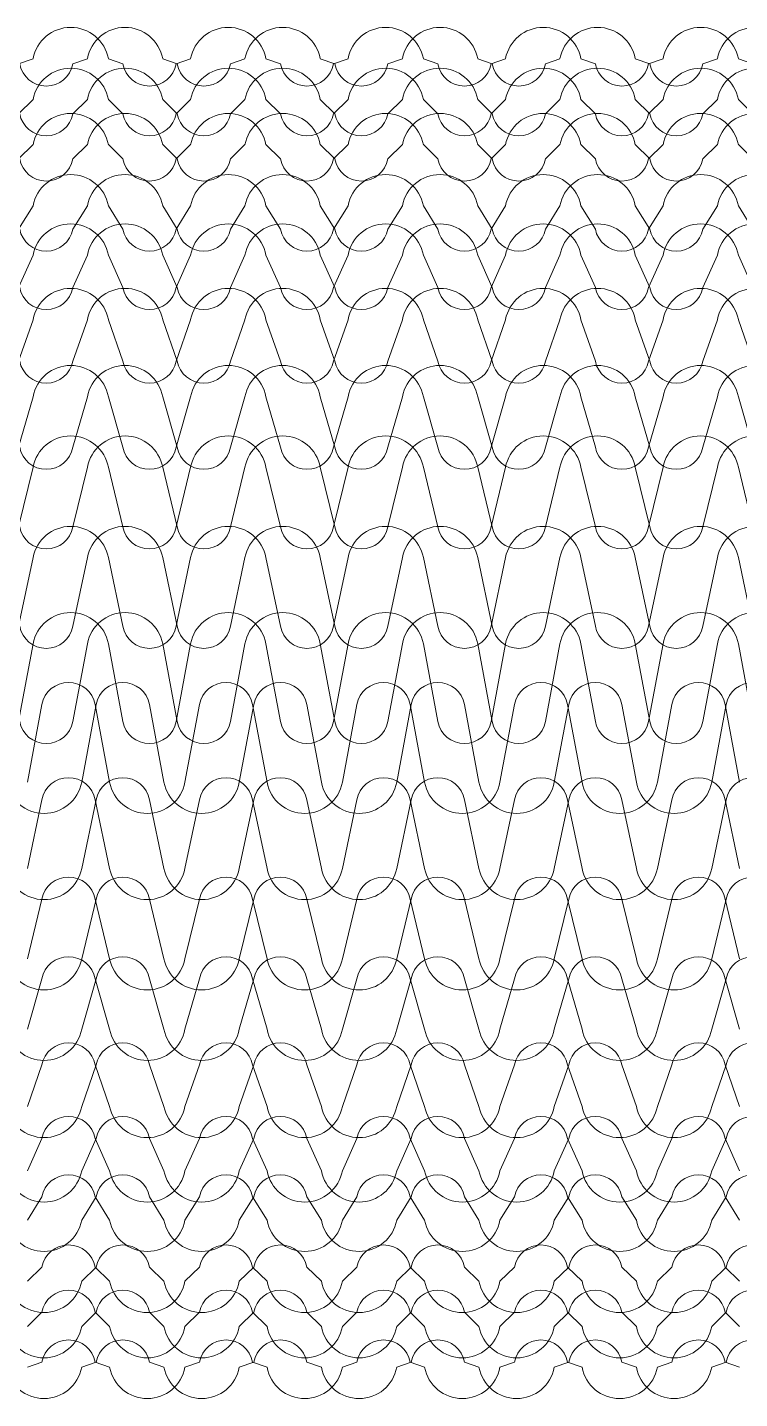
# Model space of a CAD drawing. Header units: millimetres. Extents: x 4267 to 8467, y 166 to 3136.
# Drawn here: x 7825.5 to 7905.8, y 990.8 to 1145.4 of the extents above; entities that cross this region are included whole.
import ezdxf

# ---------------------------------------------------------------- set-up
doc = ezdxf.new("R2010")
doc.units = ezdxf.units.MM

msp = doc.modelspace()

# ---------------------------------------------------------------- linework, layer by layer
at = {"lineweight": 5}
for p, q in [((7826.09, 1141.83), (7824.45, 1141.24)), ((7832.22, 1141.83), (7830.58, 1141.24)), ((7834.58, 1141.83), (7836.22, 1141.24)), ((7840.71, 1141.83), (7842.35, 1141.24)), ((7843.85, 1141.83), (7842.22, 1141.24)), ((7849.98, 1141.83), (7848.34, 1141.24)), ((7852.34, 1141.83), (7853.98, 1141.24)), ((7858.47, 1141.83), (7860.11, 1141.24)), ((7861.61, 1141.83), (7859.98, 1141.24)), ((7867.74, 1141.83), (7866.1, 1141.24)), ((7870.11, 1141.83), (7871.74, 1141.24)), ((7876.23, 1141.83), (7877.87, 1141.24)), ((7879.37, 1141.83), (7877.74, 1141.24)), ((7885.5, 1141.83), (7883.87, 1141.24)), ((7887.87, 1141.83), (7889.5, 1141.24)), ((7893.99, 1141.83), (7895.63, 1141.24)), ((7897.14, 1141.83), (7895.5, 1141.24)), ((7903.26, 1141.83), (7901.63, 1141.24)), ((7905.63, 1141.83), (7907.26, 1141.24)), ((7826.09, 1137.23), (7824.45, 1135.62)), ((7832.22, 1137.23), (7830.58, 1135.62)), ((7834.58, 1137.23), (7836.22, 1135.62)), ((7840.71, 1137.23), (7842.35, 1135.62)), ((7843.85, 1137.23), (7842.22, 1135.62)), ((7849.98, 1137.23), (7848.34, 1135.62)), ((7852.34, 1137.23), (7853.98, 1135.62)), ((7858.47, 1137.23), (7860.11, 1135.62)), ((7861.61, 1137.23), (7859.98, 1135.62)), ((7867.74, 1137.23), (7866.1, 1135.62)), ((7870.11, 1137.23), (7871.74, 1135.62)), ((7876.23, 1137.23), (7877.87, 1135.62)), ((7879.37, 1137.23), (7877.74, 1135.62)), ((7885.5, 1137.23), (7883.87, 1135.62)), ((7887.87, 1137.23), (7889.5, 1135.62)), ((7893.99, 1137.23), (7895.63, 1135.62)), ((7897.14, 1137.23), (7895.5, 1135.62)), ((7903.26, 1137.23), (7901.63, 1135.62)), ((7905.63, 1137.23), (7907.26, 1135.62)), ((7826.09, 1132.14), (7824.45, 1130.53)), ((7832.22, 1132.14), (7830.58, 1130.53)), ((7834.58, 1132.14), (7836.22, 1130.53)), ((7840.71, 1132.14), (7842.35, 1130.53)), ((7843.85, 1132.14), (7842.22, 1130.53)), ((7849.98, 1132.14), (7848.34, 1130.53)), ((7852.34, 1132.14), (7853.98, 1130.53)), ((7858.47, 1132.14), (7860.11, 1130.53)), ((7861.61, 1132.14), (7859.98, 1130.53)), ((7867.74, 1132.14), (7866.1, 1130.53)), ((7870.11, 1132.14), (7871.74, 1130.53)), ((7876.23, 1132.14), (7877.87, 1130.53)), ((7879.37, 1132.14), (7877.74, 1130.53)), ((7885.5, 1132.14), (7883.87, 1130.53)), ((7887.87, 1132.14), (7889.5, 1130.53)), ((7893.99, 1132.14), (7895.63, 1130.53)), ((7897.14, 1132.14), (7895.5, 1130.53)), ((7903.26, 1132.14), (7901.63, 1130.53)), ((7905.63, 1132.14), (7907.26, 1130.53)), ((7826.09, 1125.25), (7824.45, 1122.62)), ((7832.22, 1125.25), (7830.58, 1122.62)), ((7834.58, 1125.25), (7836.22, 1122.62)), ((7840.71, 1125.25), (7842.35, 1122.62)), ((7843.85, 1125.25), (7842.22, 1122.62)), ((7849.98, 1125.25), (7848.34, 1122.62)), ((7852.34, 1125.25), (7853.98, 1122.62)), ((7858.47, 1125.25), (7860.11, 1122.62)), ((7861.61, 1125.25), (7859.98, 1122.62)), ((7867.74, 1125.25), (7866.1, 1122.62)), ((7870.11, 1125.25), (7871.74, 1122.62)), ((7876.23, 1125.25), (7877.87, 1122.62)), ((7879.37, 1125.25), (7877.74, 1122.62)), ((7885.5, 1125.25), (7883.87, 1122.62)), ((7887.87, 1125.25), (7889.5, 1122.62)), ((7893.99, 1125.25), (7895.63, 1122.62)), ((7897.14, 1125.25), (7895.5, 1122.62)), ((7903.26, 1125.25), (7901.63, 1122.62)), ((7905.63, 1125.25), (7907.26, 1122.62)), ((7826.09, 1119.68), (7824.45, 1116.03)), ((7832.22, 1119.68), (7830.58, 1116.03)), ((7834.58, 1119.68), (7836.22, 1116.03)), ((7840.71, 1119.68), (7842.35, 1116.03)), ((7843.85, 1119.68), (7842.22, 1116.03)), ((7849.98, 1119.68), (7848.34, 1116.03)), ((7852.34, 1119.68), (7853.98, 1116.03)), ((7858.47, 1119.68), (7860.11, 1116.03)), ((7861.61, 1119.68), (7859.98, 1116.03)), ((7867.74, 1119.68), (7866.1, 1116.03)), ((7870.11, 1119.68), (7871.74, 1116.03)), ((7876.23, 1119.68), (7877.87, 1116.03)), ((7879.37, 1119.68), (7877.74, 1116.03)), ((7885.5, 1119.68), (7883.87, 1116.03)), ((7887.87, 1119.68), (7889.5, 1116.03)), ((7893.99, 1119.68), (7895.63, 1116.03)), ((7897.14, 1119.68), (7895.5, 1116.03)), ((7903.26, 1119.68), (7901.63, 1116.03)), ((7905.63, 1119.68), (7907.26, 1116.03)), ((7826.09, 1112.41), (7824.45, 1107.74)), ((7832.22, 1112.41), (7830.58, 1107.74)), ((7834.58, 1112.41), (7836.22, 1107.74)), ((7840.71, 1112.41), (7842.35, 1107.74)), ((7843.85, 1112.41), (7842.22, 1107.74)), ((7849.98, 1112.41), (7848.34, 1107.74)), ((7852.34, 1112.41), (7853.98, 1107.74)), ((7858.47, 1112.41), (7860.11, 1107.74)), ((7861.61, 1112.41), (7859.98, 1107.74)), ((7867.74, 1112.41), (7866.1, 1107.74)), ((7870.11, 1112.41), (7871.74, 1107.74)), ((7876.23, 1112.41), (7877.87, 1107.74)), ((7879.37, 1112.41), (7877.74, 1107.74)), ((7885.5, 1112.41), (7883.87, 1107.74)), ((7887.87, 1112.41), (7889.5, 1107.74)), ((7893.99, 1112.41), (7895.63, 1107.74)), ((7897.14, 1112.41), (7895.5, 1107.74)), ((7903.26, 1112.41), (7901.63, 1107.74)), ((7905.63, 1112.41), (7907.26, 1107.74)), ((7826.09, 1103.72), (7824.45, 1098.03)), ((7832.22, 1103.72), (7830.58, 1098.03)), ((7834.58, 1103.72), (7836.22, 1098.03)), ((7840.71, 1103.72), (7842.35, 1098.03)), ((7843.85, 1103.72), (7842.22, 1098.03)), ((7849.98, 1103.72), (7848.34, 1098.03)), ((7852.34, 1103.72), (7853.98, 1098.03)), ((7858.47, 1103.72), (7860.11, 1098.03)), ((7861.61, 1103.72), (7859.98, 1098.03)), ((7867.74, 1103.72), (7866.1, 1098.03)), ((7870.11, 1103.72), (7871.74, 1098.03)), ((7876.23, 1103.72), (7877.87, 1098.03)), ((7879.37, 1103.72), (7877.74, 1098.03)), ((7885.5, 1103.72), (7883.87, 1098.03)), ((7887.87, 1103.72), (7889.5, 1098.03)), ((7893.99, 1103.72), (7895.63, 1098.03)), ((7897.14, 1103.72), (7895.5, 1098.03)), ((7903.26, 1103.72), (7901.63, 1098.03)), ((7905.63, 1103.72), (7907.26, 1098.03)), ((7826.09, 1095.77), (7824.45, 1089.05)), ((7832.22, 1095.77), (7830.58, 1089.05)), ((7834.58, 1095.77), (7836.22, 1089.05)), ((7840.71, 1095.77), (7842.35, 1089.05)), ((7843.85, 1095.77), (7842.22, 1089.05)), ((7849.98, 1095.77), (7848.34, 1089.05)), ((7852.34, 1095.77), (7853.98, 1089.05)), ((7858.47, 1095.77), (7860.11, 1089.05)), ((7861.61, 1095.77), (7859.98, 1089.05)), ((7867.74, 1095.77), (7866.1, 1089.05)), ((7870.11, 1095.77), (7871.74, 1089.05)), ((7876.23, 1095.77), (7877.87, 1089.05)), ((7879.37, 1095.77), (7877.74, 1089.05)), ((7885.5, 1095.77), (7883.87, 1089.05)), ((7887.87, 1095.77), (7889.5, 1089.05)), ((7893.99, 1095.77), (7895.63, 1089.05)), ((7897.14, 1095.77), (7895.5, 1089.05)), ((7903.26, 1095.77), (7901.63, 1089.05)), ((7905.63, 1095.77), (7907.26, 1089.05)), ((7826.09, 1085.59), (7824.45, 1077.85)), ((7832.22, 1085.59), (7830.58, 1077.85)), ((7834.58, 1085.59), (7836.22, 1077.85)), ((7840.71, 1085.59), (7842.35, 1077.85)), ((7843.85, 1085.59), (7842.22, 1077.85)), ((7849.98, 1085.59), (7848.34, 1077.85)), ((7852.34, 1085.59), (7853.98, 1077.85)), ((7858.47, 1085.59), (7860.11, 1077.85)), ((7861.61, 1085.59), (7859.98, 1077.85)), ((7867.74, 1085.59), (7866.1, 1077.85)), ((7870.11, 1085.59), (7871.74, 1077.85)), ((7876.23, 1085.59), (7877.87, 1077.85)), ((7879.37, 1085.59), (7877.74, 1077.85)), ((7885.5, 1085.59), (7883.87, 1077.85)), ((7887.87, 1085.59), (7889.5, 1077.85)), ((7893.99, 1085.59), (7895.63, 1077.85)), ((7897.14, 1085.59), (7895.5, 1077.85)), ((7903.26, 1085.59), (7901.63, 1077.85)), ((7905.63, 1085.59), (7907.26, 1077.85)), ((7826.09, 1075.86), (7824.45, 1067.11)), ((7832.22, 1075.86), (7830.58, 1067.11)), ((7834.58, 1075.86), (7836.22, 1067.11)), ((7840.71, 1075.86), (7842.35, 1067.11)), ((7843.85, 1075.86), (7842.22, 1067.11)), ((7849.98, 1075.86), (7848.34, 1067.11)), ((7852.34, 1075.86), (7853.98, 1067.11)), ((7858.47, 1075.86), (7860.11, 1067.11)), ((7861.61, 1075.86), (7859.98, 1067.11)), ((7867.74, 1075.86), (7866.1, 1067.11)), ((7870.11, 1075.86), (7871.74, 1067.11)), ((7876.23, 1075.86), (7877.87, 1067.11)), ((7879.37, 1075.86), (7877.74, 1067.11)), ((7885.5, 1075.86), (7883.87, 1067.11)), ((7887.87, 1075.86), (7889.5, 1067.11)), ((7893.99, 1075.86), (7895.63, 1067.11)), ((7897.14, 1075.86), (7895.5, 1067.11)), ((7903.26, 1075.86), (7901.63, 1067.11)), ((7905.63, 1075.86), (7907.26, 1067.11)), ((7825.45, 1060.28), (7827.09, 1069.03)), ((7831.58, 1060.28), (7833.22, 1069.03)), ((7834.72, 1060.28), (7833.08, 1069.03)), ((7840.85, 1060.28), (7839.21, 1069.03)), ((7843.21, 1060.28), (7844.85, 1069.03)), ((7849.34, 1060.28), (7850.98, 1069.03)), ((7852.48, 1060.28), (7850.85, 1069.03)), ((7858.61, 1060.28), (7856.97, 1069.03)), ((7860.98, 1060.28), (7862.61, 1069.03)), ((7867.1, 1060.28), (7868.74, 1069.03)), ((7870.24, 1060.28), (7868.61, 1069.03)), ((7876.37, 1060.28), (7874.73, 1069.03)), ((7878.74, 1060.28), (7880.37, 1069.03)), ((7884.86, 1060.28), (7886.5, 1069.03)), ((7888, 1060.28), (7886.37, 1069.03)), ((7894.13, 1060.28), (7892.5, 1069.03)), ((7896.5, 1060.28), (7898.13, 1069.03)), ((7902.63, 1060.28), (7904.26, 1069.03)), ((7905.77, 1060.28), (7904.13, 1069.03)), ((7825.45, 1050.55), (7827.09, 1058.29)), ((7831.58, 1050.55), (7833.22, 1058.29)), ((7834.72, 1050.55), (7833.08, 1058.29)), ((7840.85, 1050.55), (7839.21, 1058.29)), ((7843.21, 1050.55), (7844.85, 1058.29)), ((7849.34, 1050.55), (7850.98, 1058.29)), ((7852.48, 1050.55), (7850.85, 1058.29)), ((7858.61, 1050.55), (7856.97, 1058.29)), ((7860.98, 1050.55), (7862.61, 1058.29)), ((7867.1, 1050.55), (7868.74, 1058.29)), ((7870.24, 1050.55), (7868.61, 1058.29)), ((7876.37, 1050.55), (7874.73, 1058.29)), ((7878.74, 1050.55), (7880.37, 1058.29)), ((7884.86, 1050.55), (7886.5, 1058.29)), ((7888, 1050.55), (7886.37, 1058.29)), ((7894.13, 1050.55), (7892.5, 1058.29)), ((7896.5, 1050.55), (7898.13, 1058.29)), ((7902.63, 1050.55), (7904.26, 1058.29)), ((7905.77, 1050.55), (7904.13, 1058.29)), ((7825.45, 1040.37), (7827.09, 1047.09)), ((7831.58, 1040.37), (7833.22, 1047.09)), ((7834.72, 1040.37), (7833.08, 1047.09)), ((7840.85, 1040.37), (7839.21, 1047.09)), ((7843.21, 1040.37), (7844.85, 1047.09)), ((7849.34, 1040.37), (7850.98, 1047.09)), ((7852.48, 1040.37), (7850.85, 1047.09)), ((7858.61, 1040.37), (7856.97, 1047.09)), ((7860.98, 1040.37), (7862.61, 1047.09)), ((7867.1, 1040.37), (7868.74, 1047.09)), ((7870.24, 1040.37), (7868.61, 1047.09)), ((7876.37, 1040.37), (7874.73, 1047.09)), ((7878.74, 1040.37), (7880.37, 1047.09)), ((7884.86, 1040.37), (7886.5, 1047.09)), ((7888, 1040.37), (7886.37, 1047.09)), ((7894.13, 1040.37), (7892.5, 1047.09)), ((7896.5, 1040.37), (7898.13, 1047.09)), ((7902.63, 1040.37), (7904.26, 1047.09)), ((7905.77, 1040.37), (7904.13, 1047.09)), ((7825.45, 1032.42), (7827.09, 1038.11)), ((7831.58, 1032.42), (7833.22, 1038.11)), ((7834.72, 1032.42), (7833.08, 1038.11)), ((7840.85, 1032.42), (7839.21, 1038.11)), ((7843.21, 1032.42), (7844.85, 1038.11)), ((7849.34, 1032.42), (7850.98, 1038.11)), ((7852.48, 1032.42), (7850.85, 1038.11)), ((7858.61, 1032.42), (7856.97, 1038.11)), ((7860.98, 1032.42), (7862.61, 1038.11)), ((7867.1, 1032.42), (7868.74, 1038.11)), ((7870.24, 1032.42), (7868.61, 1038.11)), ((7876.37, 1032.42), (7874.73, 1038.11)), ((7878.74, 1032.42), (7880.37, 1038.11)), ((7884.86, 1032.42), (7886.5, 1038.11)), ((7888, 1032.42), (7886.37, 1038.11)), ((7894.13, 1032.42), (7892.5, 1038.11)), ((7896.5, 1032.42), (7898.13, 1038.11)), ((7902.63, 1032.42), (7904.26, 1038.11)), ((7905.77, 1032.42), (7904.13, 1038.11)), ((7825.45, 1023.73), (7827.09, 1028.4)), ((7831.58, 1023.73), (7833.22, 1028.4)), ((7834.72, 1023.73), (7833.08, 1028.4)), ((7840.85, 1023.73), (7839.21, 1028.4)), ((7843.21, 1023.73), (7844.85, 1028.4)), ((7849.34, 1023.73), (7850.98, 1028.4)), ((7852.48, 1023.73), (7850.85, 1028.4)), ((7858.61, 1023.73), (7856.97, 1028.4)), ((7860.98, 1023.73), (7862.61, 1028.4)), ((7867.1, 1023.73), (7868.74, 1028.4)), ((7870.24, 1023.73), (7868.61, 1028.4)), ((7876.37, 1023.73), (7874.73, 1028.4)), ((7878.74, 1023.73), (7880.37, 1028.4)), ((7884.86, 1023.73), (7886.5, 1028.4)), ((7888, 1023.73), (7886.37, 1028.4)), ((7894.13, 1023.73), (7892.5, 1028.4)), ((7896.5, 1023.73), (7898.13, 1028.4)), ((7902.63, 1023.73), (7904.26, 1028.4)), ((7905.77, 1023.73), (7904.13, 1028.4)), ((7825.45, 1016.46), (7827.09, 1020.11)), ((7831.58, 1016.46), (7833.22, 1020.11)), ((7834.72, 1016.46), (7833.08, 1020.11)), ((7840.85, 1016.46), (7839.21, 1020.11)), ((7843.21, 1016.46), (7844.85, 1020.11)), ((7849.34, 1016.46), (7850.98, 1020.11)), ((7852.48, 1016.46), (7850.85, 1020.11)), ((7858.61, 1016.46), (7856.97, 1020.11)), ((7860.98, 1016.46), (7862.61, 1020.11)), ((7867.1, 1016.46), (7868.74, 1020.11)), ((7870.24, 1016.46), (7868.61, 1020.11)), ((7876.37, 1016.46), (7874.73, 1020.11)), ((7878.74, 1016.46), (7880.37, 1020.11)), ((7884.86, 1016.46), (7886.5, 1020.11)), ((7888, 1016.46), (7886.37, 1020.11)), ((7894.13, 1016.46), (7892.5, 1020.11)), ((7896.5, 1016.46), (7898.13, 1020.11)), ((7902.63, 1016.46), (7904.26, 1020.11)), ((7905.77, 1016.46), (7904.13, 1020.11)), ((7825.45, 1010.9), (7827.09, 1013.53)), ((7831.58, 1010.9), (7833.22, 1013.53)), ((7834.72, 1010.9), (7833.08, 1013.53)), ((7840.85, 1010.9), (7839.21, 1013.53)), ((7843.21, 1010.9), (7844.85, 1013.53)), ((7849.34, 1010.9), (7850.98, 1013.53)), ((7852.48, 1010.9), (7850.85, 1013.53)), ((7858.61, 1010.9), (7856.97, 1013.53)), ((7860.98, 1010.9), (7862.61, 1013.53)), ((7867.1, 1010.9), (7868.74, 1013.53)), ((7870.24, 1010.9), (7868.61, 1013.53)), ((7876.37, 1010.9), (7874.73, 1013.53)), ((7878.74, 1010.9), (7880.37, 1013.53)), ((7884.86, 1010.9), (7886.5, 1013.53)), ((7888, 1010.9), (7886.37, 1013.53)), ((7894.13, 1010.9), (7892.5, 1013.53)), ((7896.5, 1010.9), (7898.13, 1013.53)), ((7902.63, 1010.9), (7904.26, 1013.53)), ((7905.77, 1010.9), (7904.13, 1013.53)), ((7825.45, 1004.01), (7827.09, 1005.61)), ((7831.58, 1004.01), (7833.22, 1005.61)), ((7834.72, 1004.01), (7833.08, 1005.61)), ((7840.85, 1004.01), (7839.21, 1005.61)), ((7843.21, 1004.01), (7844.85, 1005.61)), ((7849.34, 1004.01), (7850.98, 1005.61)), ((7852.48, 1004.01), (7850.85, 1005.61)), ((7858.61, 1004.01), (7856.97, 1005.61)), ((7860.98, 1004.01), (7862.61, 1005.61)), ((7867.1, 1004.01), (7868.74, 1005.61)), ((7870.24, 1004.01), (7868.61, 1005.61)), ((7876.37, 1004.01), (7874.73, 1005.61)), ((7878.74, 1004.01), (7880.37, 1005.61)), ((7884.86, 1004.01), (7886.5, 1005.61)), ((7888, 1004.01), (7886.37, 1005.61)), ((7894.13, 1004.01), (7892.5, 1005.61)), ((7896.5, 1004.01), (7898.13, 1005.61)), ((7902.63, 1004.01), (7904.26, 1005.61)), ((7905.77, 1004.01), (7904.13, 1005.61)), ((7825.45, 998.91), (7827.09, 1000.52)), ((7831.58, 998.91), (7833.22, 1000.52)), ((7834.72, 998.91), (7833.08, 1000.52)), ((7840.85, 998.91), (7839.21, 1000.52)), ((7843.21, 998.91), (7844.85, 1000.52)), ((7849.34, 998.91), (7850.98, 1000.52)), ((7852.48, 998.91), (7850.85, 1000.52)), ((7858.61, 998.91), (7856.97, 1000.52)), ((7860.98, 998.91), (7862.61, 1000.52)), ((7867.1, 998.91), (7868.74, 1000.52)), ((7870.24, 998.91), (7868.61, 1000.52)), ((7876.37, 998.91), (7874.73, 1000.52)), ((7878.74, 998.91), (7880.37, 1000.52)), ((7884.86, 998.91), (7886.5, 1000.52)), ((7888, 998.91), (7886.37, 1000.52)), ((7894.13, 998.91), (7892.5, 1000.52)), ((7896.5, 998.91), (7898.13, 1000.52)), ((7902.63, 998.91), (7904.26, 1000.52)), ((7905.77, 998.91), (7904.13, 1000.52)), ((7825.45, 994.31), (7827.09, 994.9)), ((7831.58, 994.31), (7833.22, 994.9)), ((7834.72, 994.31), (7833.08, 994.9)), ((7840.85, 994.31), (7839.21, 994.9)), ((7843.21, 994.31), (7844.85, 994.9)), ((7849.34, 994.31), (7850.98, 994.9)), ((7852.48, 994.31), (7850.85, 994.9)), ((7858.61, 994.31), (7856.97, 994.9)), ((7860.98, 994.31), (7862.61, 994.9)), ((7867.1, 994.31), (7868.74, 994.9)), ((7870.24, 994.31), (7868.61, 994.9)), ((7876.37, 994.31), (7874.73, 994.9)), ((7878.74, 994.31), (7880.37, 994.9)), ((7884.86, 994.31), (7886.5, 994.9)), ((7888, 994.31), (7886.37, 994.9)), ((7894.13, 994.31), (7892.5, 994.9)), ((7896.5, 994.31), (7898.13, 994.9)), ((7902.63, 994.31), (7904.26, 994.9)), ((7905.77, 994.31), (7904.13, 994.9))]:
    msp.add_line(p, q, dxfattribs=at)
for centre, radius, start, end in [((7830.34, 1141.04), 4.32, 10.5854, 169.4146), ((7836.46, 1141.04), 4.32, 10.5854, 169.4146), ((7848.1, 1141.04), 4.32, 10.5854, 169.4146), ((7854.23, 1141.04), 4.32, 10.5854, 169.4146), ((7865.86, 1141.04), 4.32, 10.5854, 169.4146), ((7871.99, 1141.04), 4.32, 10.5854, 169.4146), ((7883.62, 1141.04), 4.32, 10.5854, 169.4146), ((7889.75, 1141.04), 4.32, 10.5854, 169.4146), ((7901.38, 1141.04), 4.32, 10.5854, 169.4146), ((7907.51, 1141.04), 4.32, 10.5854, 169.4146), ((7827.58, 1141.8), 3.05, 190.5854, 349.4146), ((7830.34, 1136.44), 4.32, 10.5854, 169.4146), ((7836.46, 1136.44), 4.32, 10.5854, 169.4146), ((7839.22, 1141.8), 3.05, 190.5854, 349.4146), ((7845.35, 1141.8), 3.05, 190.5854, 349.4146), ((7848.1, 1136.44), 4.32, 10.5854, 169.4146), ((7854.23, 1136.44), 4.32, 10.5854, 169.4146), ((7856.98, 1141.8), 3.05, 190.5854, 349.4146), ((7863.11, 1141.8), 3.05, 190.5854, 349.4146), ((7865.86, 1136.44), 4.32, 10.5854, 169.4146), ((7871.99, 1136.44), 4.32, 10.5854, 169.4146), ((7874.74, 1141.8), 3.05, 190.5854, 349.4146), ((7880.87, 1141.8), 3.05, 190.5854, 349.4146), ((7883.62, 1136.44), 4.32, 10.5854, 169.4146), ((7889.75, 1136.44), 4.32, 10.5854, 169.4146), ((7892.5, 1141.8), 3.05, 190.5854, 349.4146), ((7898.63, 1141.8), 3.05, 190.5854, 349.4146), ((7901.38, 1136.44), 4.32, 10.5854, 169.4146), ((7907.51, 1136.44), 4.32, 10.5854, 169.4146), ((7827.58, 1136.18), 3.05, 190.5854, 349.4146), ((7830.34, 1131.34), 4.32, 10.5854, 169.4146), ((7836.46, 1131.34), 4.32, 10.5854, 169.4146), ((7839.22, 1136.18), 3.05, 190.5854, 349.4146), ((7845.35, 1136.18), 3.05, 190.5854, 349.4146), ((7848.1, 1131.34), 4.32, 10.5854, 169.4146), ((7854.23, 1131.34), 4.32, 10.5854, 169.4146), ((7856.98, 1136.18), 3.05, 190.5854, 349.4146), ((7863.11, 1136.18), 3.05, 190.5854, 349.4146), ((7865.86, 1131.34), 4.32, 10.5854, 169.4146), ((7871.99, 1131.34), 4.32, 10.5854, 169.4146), ((7874.74, 1136.18), 3.05, 190.5854, 349.4146), ((7880.87, 1136.18), 3.05, 190.5854, 349.4146), ((7883.62, 1131.34), 4.32, 10.5854, 169.4146), ((7889.75, 1131.34), 4.32, 10.5854, 169.4146), ((7892.5, 1136.18), 3.05, 190.5854, 349.4146), ((7898.63, 1136.18), 3.05, 190.5854, 349.4146), ((7901.38, 1131.34), 4.32, 10.5854, 169.4146), ((7907.51, 1131.34), 4.32, 10.5854, 169.4146), ((7827.58, 1131.09), 3.05, 190.5854, 349.4146), ((7839.22, 1131.09), 3.05, 190.5854, 349.4146), ((7845.35, 1131.09), 3.05, 190.5854, 349.4146), ((7856.98, 1131.09), 3.05, 190.5854, 349.4146), ((7863.11, 1131.09), 3.05, 190.5854, 349.4146), ((7874.74, 1131.09), 3.05, 190.5854, 349.4146), ((7880.87, 1131.09), 3.05, 190.5854, 349.4146), ((7892.5, 1131.09), 3.05, 190.5854, 349.4146), ((7898.63, 1131.09), 3.05, 190.5854, 349.4146), ((7830.34, 1124.45), 4.32, 10.5854, 169.4146), ((7836.46, 1124.45), 4.32, 10.5854, 169.4146), ((7848.1, 1124.45), 4.32, 10.5854, 169.4146), ((7854.23, 1124.45), 4.32, 10.5854, 169.4146), ((7865.86, 1124.45), 4.32, 10.5854, 169.4146), ((7871.99, 1124.45), 4.32, 10.5854, 169.4146), ((7883.62, 1124.45), 4.32, 10.5854, 169.4146), ((7889.75, 1124.45), 4.32, 10.5854, 169.4146), ((7901.38, 1124.45), 4.32, 10.5854, 169.4146), ((7907.51, 1124.45), 4.32, 10.5854, 169.4146), ((7827.58, 1123.18), 3.05, 190.5854, 349.4146), ((7830.34, 1118.89), 4.32, 10.5854, 169.4146), ((7836.46, 1118.89), 4.32, 10.5854, 169.4146), ((7839.22, 1123.18), 3.05, 190.5854, 349.4146), ((7845.35, 1123.18), 3.05, 190.5854, 349.4146), ((7848.1, 1118.89), 4.32, 10.5854, 169.4146), ((7854.23, 1118.89), 4.32, 10.5854, 169.4146), ((7856.98, 1123.18), 3.05, 190.5854, 349.4146), ((7863.11, 1123.18), 3.05, 190.5854, 349.4146), ((7865.86, 1118.89), 4.32, 10.5854, 169.4146), ((7871.99, 1118.89), 4.32, 10.5854, 169.4146), ((7874.74, 1123.18), 3.05, 190.5854, 349.4146), ((7880.87, 1123.18), 3.05, 190.5854, 349.4146), ((7883.62, 1118.89), 4.32, 10.5854, 169.4146), ((7889.75, 1118.89), 4.32, 10.5854, 169.4146), ((7892.5, 1123.18), 3.05, 190.5854, 349.4146), ((7898.63, 1123.18), 3.05, 190.5854, 349.4146), ((7901.38, 1118.89), 4.32, 10.5854, 169.4146), ((7907.51, 1118.89), 4.32, 10.5854, 169.4146), ((7827.58, 1116.59), 3.05, 190.5854, 349.4146), ((7839.22, 1116.59), 3.05, 190.5854, 349.4146), ((7845.35, 1116.59), 3.05, 190.5854, 349.4146), ((7856.98, 1116.59), 3.05, 190.5854, 349.4146), ((7863.11, 1116.59), 3.05, 190.5854, 349.4146), ((7874.74, 1116.59), 3.05, 190.5854, 349.4146), ((7880.87, 1116.59), 3.05, 190.5854, 349.4146), ((7892.5, 1116.59), 3.05, 190.5854, 349.4146), ((7898.63, 1116.59), 3.05, 190.5854, 349.4146), ((7830.34, 1111.62), 4.32, 10.5854, 169.4146), ((7836.46, 1111.62), 4.32, 10.5854, 169.4146), ((7848.1, 1111.62), 4.32, 10.5854, 169.4146), ((7854.23, 1111.62), 4.32, 10.5854, 169.4146), ((7865.86, 1111.62), 4.32, 10.5854, 169.4146), ((7871.99, 1111.62), 4.32, 10.5854, 169.4146), ((7883.62, 1111.62), 4.32, 10.5854, 169.4146), ((7889.75, 1111.62), 4.32, 10.5854, 169.4146), ((7901.38, 1111.62), 4.32, 10.5854, 169.4146), ((7907.51, 1111.62), 4.32, 10.5854, 169.4146), ((7827.58, 1108.3), 3.05, 190.5854, 349.4146), ((7830.34, 1102.93), 4.32, 10.5854, 169.4146), ((7836.46, 1102.93), 4.32, 10.5854, 169.4146), ((7839.22, 1108.3), 3.05, 190.5854, 349.4146), ((7845.35, 1108.3), 3.05, 190.5854, 349.4146), ((7848.1, 1102.93), 4.32, 10.5854, 169.4146), ((7854.23, 1102.93), 4.32, 10.5854, 169.4146), ((7856.98, 1108.3), 3.05, 190.5854, 349.4146), ((7863.11, 1108.3), 3.05, 190.5854, 349.4146), ((7865.86, 1102.93), 4.32, 10.5854, 169.4146), ((7871.99, 1102.93), 4.32, 10.5854, 169.4146), ((7874.74, 1108.3), 3.05, 190.5854, 349.4146), ((7880.87, 1108.3), 3.05, 190.5854, 349.4146), ((7883.62, 1102.93), 4.32, 10.5854, 169.4146), ((7889.75, 1102.93), 4.32, 10.5854, 169.4146), ((7892.5, 1108.3), 3.05, 190.5854, 349.4146), ((7898.63, 1108.3), 3.05, 190.5854, 349.4146), ((7901.38, 1102.93), 4.32, 10.5854, 169.4146), ((7907.51, 1102.93), 4.32, 10.5854, 169.4146), ((7830.34, 1094.98), 4.32, 10.5854, 169.4146), ((7836.46, 1094.98), 4.32, 10.5854, 169.4146), ((7848.1, 1094.98), 4.32, 10.5854, 169.4146), ((7854.23, 1094.98), 4.32, 10.5854, 169.4146), ((7865.86, 1094.98), 4.32, 10.5854, 169.4146), ((7871.99, 1094.98), 4.32, 10.5854, 169.4146), ((7883.62, 1094.98), 4.32, 10.5854, 169.4146), ((7889.75, 1094.98), 4.32, 10.5854, 169.4146), ((7901.38, 1094.98), 4.32, 10.5854, 169.4146), ((7907.51, 1094.98), 4.32, 10.5854, 169.4146), ((7827.58, 1098.59), 3.05, 190.5854, 349.4146), ((7839.22, 1098.59), 3.05, 190.5854, 349.4146), ((7845.35, 1098.59), 3.05, 190.5854, 349.4146), ((7856.98, 1098.59), 3.05, 190.5854, 349.4146), ((7863.11, 1098.59), 3.05, 190.5854, 349.4146), ((7874.74, 1098.59), 3.05, 190.5854, 349.4146), ((7880.87, 1098.59), 3.05, 190.5854, 349.4146), ((7892.5, 1098.59), 3.05, 190.5854, 349.4146), ((7898.63, 1098.59), 3.05, 190.5854, 349.4146), ((7827.58, 1089.61), 3.05, 190.5854, 349.4146), ((7830.34, 1084.79), 4.32, 10.5854, 169.4146), ((7836.46, 1084.79), 4.32, 10.5854, 169.4146), ((7839.22, 1089.61), 3.05, 190.5854, 349.4146), ((7845.35, 1089.61), 3.05, 190.5854, 349.4146), ((7848.1, 1084.79), 4.32, 10.5854, 169.4146), ((7854.23, 1084.79), 4.32, 10.5854, 169.4146), ((7856.98, 1089.61), 3.05, 190.5854, 349.4146), ((7863.11, 1089.61), 3.05, 190.5854, 349.4146), ((7865.86, 1084.79), 4.32, 10.5854, 169.4146), ((7871.99, 1084.79), 4.32, 10.5854, 169.4146), ((7874.74, 1089.61), 3.05, 190.5854, 349.4146), ((7880.87, 1089.61), 3.05, 190.5854, 349.4146), ((7883.62, 1084.79), 4.32, 10.5854, 169.4146), ((7889.75, 1084.79), 4.32, 10.5854, 169.4146), ((7892.5, 1089.61), 3.05, 190.5854, 349.4146), ((7898.63, 1089.61), 3.05, 190.5854, 349.4146), ((7901.38, 1084.79), 4.32, 10.5854, 169.4146), ((7907.51, 1084.79), 4.32, 10.5854, 169.4146), ((7830.34, 1075.07), 4.32, 10.5854, 169.4146), ((7836.46, 1075.07), 4.32, 10.5854, 169.4146), ((7848.1, 1075.07), 4.32, 10.5854, 169.4146), ((7854.23, 1075.07), 4.32, 10.5854, 169.4146), ((7865.86, 1075.07), 4.32, 10.5854, 169.4146), ((7871.99, 1075.07), 4.32, 10.5854, 169.4146), ((7883.62, 1075.07), 4.32, 10.5854, 169.4146), ((7889.75, 1075.07), 4.32, 10.5854, 169.4146), ((7901.38, 1075.07), 4.32, 10.5854, 169.4146), ((7907.51, 1075.07), 4.32, 10.5854, 169.4146), ((7827.58, 1078.41), 3.05, 190.5854, 349.4146), ((7839.22, 1078.41), 3.05, 190.5854, 349.4146), ((7845.35, 1078.41), 3.05, 190.5854, 349.4146), ((7856.98, 1078.41), 3.05, 190.5854, 349.4146), ((7863.11, 1078.41), 3.05, 190.5854, 349.4146), ((7874.74, 1078.41), 3.05, 190.5854, 349.4146), ((7880.87, 1078.41), 3.05, 190.5854, 349.4146), ((7892.5, 1078.41), 3.05, 190.5854, 349.4146), ((7898.63, 1078.41), 3.05, 190.5854, 349.4146), ((7830.09, 1068.47), 3.05, 10.5854, 169.4146), ((7836.21, 1068.47), 3.05, 10.5854, 169.4146), ((7847.85, 1068.47), 3.05, 10.5854, 169.4146), ((7853.98, 1068.47), 3.05, 10.5854, 169.4146), ((7865.61, 1068.47), 3.05, 10.5854, 169.4146), ((7871.74, 1068.47), 3.05, 10.5854, 169.4146), ((7883.37, 1068.47), 3.05, 10.5854, 169.4146), ((7889.5, 1068.47), 3.05, 10.5854, 169.4146), ((7901.13, 1068.47), 3.05, 10.5854, 169.4146), ((7907.26, 1068.47), 3.05, 10.5854, 169.4146), ((7827.58, 1067.67), 3.05, 190.5854, 349.4146), ((7839.22, 1067.67), 3.05, 190.5854, 349.4146), ((7845.35, 1067.67), 3.05, 190.5854, 349.4146), ((7856.98, 1067.67), 3.05, 190.5854, 349.4146), ((7863.11, 1067.67), 3.05, 190.5854, 349.4146), ((7874.74, 1067.67), 3.05, 190.5854, 349.4146), ((7880.87, 1067.67), 3.05, 190.5854, 349.4146), ((7892.5, 1067.67), 3.05, 190.5854, 349.4146), ((7898.63, 1067.67), 3.05, 190.5854, 349.4146), ((7830.09, 1057.73), 3.05, 10.5854, 169.4146), ((7836.21, 1057.73), 3.05, 10.5854, 169.4146), ((7847.85, 1057.73), 3.05, 10.5854, 169.4146), ((7853.98, 1057.73), 3.05, 10.5854, 169.4146), ((7865.61, 1057.73), 3.05, 10.5854, 169.4146), ((7871.74, 1057.73), 3.05, 10.5854, 169.4146), ((7883.37, 1057.73), 3.05, 10.5854, 169.4146), ((7889.5, 1057.73), 3.05, 10.5854, 169.4146), ((7901.13, 1057.73), 3.05, 10.5854, 169.4146), ((7907.26, 1057.73), 3.05, 10.5854, 169.4146), ((7827.33, 1061.07), 4.32, 190.5854, 349.4146), ((7838.97, 1061.07), 4.32, 190.5854, 349.4146), ((7845.1, 1061.07), 4.32, 190.5854, 349.4146), ((7856.73, 1061.07), 4.32, 190.5854, 349.4146), ((7862.86, 1061.07), 4.32, 190.5854, 349.4146), ((7874.49, 1061.07), 4.32, 190.5854, 349.4146), ((7880.62, 1061.07), 4.32, 190.5854, 349.4146), ((7892.25, 1061.07), 4.32, 190.5854, 349.4146), ((7898.38, 1061.07), 4.32, 190.5854, 349.4146), ((7827.33, 1051.35), 4.32, 190.5854, 349.4146), ((7830.09, 1046.53), 3.05, 10.5854, 169.4146), ((7836.21, 1046.53), 3.05, 10.5854, 169.4146), ((7838.97, 1051.35), 4.32, 190.5854, 349.4146), ((7845.1, 1051.35), 4.32, 190.5854, 349.4146), ((7847.85, 1046.53), 3.05, 10.5854, 169.4146), ((7853.98, 1046.53), 3.05, 10.5854, 169.4146), ((7856.73, 1051.35), 4.32, 190.5854, 349.4146), ((7862.86, 1051.35), 4.32, 190.5854, 349.4146), ((7865.61, 1046.53), 3.05, 10.5854, 169.4146), ((7871.74, 1046.53), 3.05, 10.5854, 169.4146), ((7874.49, 1051.35), 4.32, 190.5854, 349.4146), ((7880.62, 1051.35), 4.32, 190.5854, 349.4146), ((7883.37, 1046.53), 3.05, 10.5854, 169.4146), ((7889.5, 1046.53), 3.05, 10.5854, 169.4146), ((7892.25, 1051.35), 4.32, 190.5854, 349.4146), ((7898.38, 1051.35), 4.32, 190.5854, 349.4146), ((7901.13, 1046.53), 3.05, 10.5854, 169.4146), ((7907.26, 1046.53), 3.05, 10.5854, 169.4146), ((7827.33, 1041.17), 4.32, 190.5854, 349.4146), ((7830.09, 1037.55), 3.05, 10.5854, 169.4146), ((7836.21, 1037.55), 3.05, 10.5854, 169.4146), ((7838.97, 1041.17), 4.32, 190.5854, 349.4146), ((7845.1, 1041.17), 4.32, 190.5854, 349.4146), ((7847.85, 1037.55), 3.05, 10.5854, 169.4146), ((7853.98, 1037.55), 3.05, 10.5854, 169.4146), ((7856.73, 1041.17), 4.32, 190.5854, 349.4146), ((7862.86, 1041.17), 4.32, 190.5854, 349.4146), ((7865.61, 1037.55), 3.05, 10.5854, 169.4146), ((7871.74, 1037.55), 3.05, 10.5854, 169.4146), ((7874.49, 1041.17), 4.32, 190.5854, 349.4146), ((7880.62, 1041.17), 4.32, 190.5854, 349.4146), ((7883.37, 1037.55), 3.05, 10.5854, 169.4146), ((7889.5, 1037.55), 3.05, 10.5854, 169.4146), ((7892.25, 1041.17), 4.32, 190.5854, 349.4146), ((7898.38, 1041.17), 4.32, 190.5854, 349.4146), ((7901.13, 1037.55), 3.05, 10.5854, 169.4146), ((7907.26, 1037.55), 3.05, 10.5854, 169.4146), ((7827.33, 1033.22), 4.32, 190.5854, 349.4146), ((7838.97, 1033.22), 4.32, 190.5854, 349.4146), ((7845.1, 1033.22), 4.32, 190.5854, 349.4146), ((7856.73, 1033.22), 4.32, 190.5854, 349.4146), ((7862.86, 1033.22), 4.32, 190.5854, 349.4146), ((7874.49, 1033.22), 4.32, 190.5854, 349.4146), ((7880.62, 1033.22), 4.32, 190.5854, 349.4146), ((7892.25, 1033.22), 4.32, 190.5854, 349.4146), ((7898.38, 1033.22), 4.32, 190.5854, 349.4146), ((7830.09, 1027.84), 3.05, 10.5854, 169.4146), ((7836.21, 1027.84), 3.05, 10.5854, 169.4146), ((7847.85, 1027.84), 3.05, 10.5854, 169.4146), ((7853.98, 1027.84), 3.05, 10.5854, 169.4146), ((7865.61, 1027.84), 3.05, 10.5854, 169.4146), ((7871.74, 1027.84), 3.05, 10.5854, 169.4146), ((7883.37, 1027.84), 3.05, 10.5854, 169.4146), ((7889.5, 1027.84), 3.05, 10.5854, 169.4146), ((7901.13, 1027.84), 3.05, 10.5854, 169.4146), ((7907.26, 1027.84), 3.05, 10.5854, 169.4146), ((7827.33, 1024.52), 4.32, 190.5854, 349.4146), ((7838.97, 1024.52), 4.32, 190.5854, 349.4146), ((7845.1, 1024.52), 4.32, 190.5854, 349.4146), ((7856.73, 1024.52), 4.32, 190.5854, 349.4146), ((7862.86, 1024.52), 4.32, 190.5854, 349.4146), ((7874.49, 1024.52), 4.32, 190.5854, 349.4146), ((7880.62, 1024.52), 4.32, 190.5854, 349.4146), ((7892.25, 1024.52), 4.32, 190.5854, 349.4146), ((7898.38, 1024.52), 4.32, 190.5854, 349.4146), ((7830.09, 1019.55), 3.05, 10.5854, 169.4146), ((7836.21, 1019.55), 3.05, 10.5854, 169.4146), ((7847.85, 1019.55), 3.05, 10.5854, 169.4146), ((7853.98, 1019.55), 3.05, 10.5854, 169.4146), ((7865.61, 1019.55), 3.05, 10.5854, 169.4146), ((7871.74, 1019.55), 3.05, 10.5854, 169.4146), ((7883.37, 1019.55), 3.05, 10.5854, 169.4146), ((7889.5, 1019.55), 3.05, 10.5854, 169.4146), ((7901.13, 1019.55), 3.05, 10.5854, 169.4146), ((7907.26, 1019.55), 3.05, 10.5854, 169.4146), ((7827.33, 1017.26), 4.32, 190.5854, 349.4146), ((7830.09, 1012.97), 3.05, 10.5854, 169.4146), ((7836.21, 1012.97), 3.05, 10.5854, 169.4146), ((7838.97, 1017.26), 4.32, 190.5854, 349.4146), ((7845.1, 1017.26), 4.32, 190.5854, 349.4146), ((7847.85, 1012.97), 3.05, 10.5854, 169.4146), ((7853.98, 1012.97), 3.05, 10.5854, 169.4146), ((7856.73, 1017.26), 4.32, 190.5854, 349.4146), ((7862.86, 1017.26), 4.32, 190.5854, 349.4146), ((7865.61, 1012.97), 3.05, 10.5854, 169.4146), ((7871.74, 1012.97), 3.05, 10.5854, 169.4146), ((7874.49, 1017.26), 4.32, 190.5854, 349.4146), ((7880.62, 1017.26), 4.32, 190.5854, 349.4146), ((7883.37, 1012.97), 3.05, 10.5854, 169.4146), ((7889.5, 1012.97), 3.05, 10.5854, 169.4146), ((7892.25, 1017.26), 4.32, 190.5854, 349.4146), ((7898.38, 1017.26), 4.32, 190.5854, 349.4146), ((7901.13, 1012.97), 3.05, 10.5854, 169.4146), ((7907.26, 1012.97), 3.05, 10.5854, 169.4146), ((7827.33, 1011.69), 4.32, 190.5854, 349.4146), ((7838.97, 1011.69), 4.32, 190.5854, 349.4146), ((7845.1, 1011.69), 4.32, 190.5854, 349.4146), ((7856.73, 1011.69), 4.32, 190.5854, 349.4146), ((7862.86, 1011.69), 4.32, 190.5854, 349.4146), ((7874.49, 1011.69), 4.32, 190.5854, 349.4146), ((7880.62, 1011.69), 4.32, 190.5854, 349.4146), ((7892.25, 1011.69), 4.32, 190.5854, 349.4146), ((7898.38, 1011.69), 4.32, 190.5854, 349.4146), ((7830.09, 1005.05), 3.05, 10.5854, 169.4146), ((7836.21, 1005.05), 3.05, 10.5854, 169.4146), ((7847.85, 1005.05), 3.05, 10.5854, 169.4146), ((7853.98, 1005.05), 3.05, 10.5854, 169.4146), ((7865.61, 1005.05), 3.05, 10.5854, 169.4146), ((7871.74, 1005.05), 3.05, 10.5854, 169.4146), ((7883.37, 1005.05), 3.05, 10.5854, 169.4146), ((7889.5, 1005.05), 3.05, 10.5854, 169.4146), ((7901.13, 1005.05), 3.05, 10.5854, 169.4146), ((7907.26, 1005.05), 3.05, 10.5854, 169.4146), ((7827.33, 1004.8), 4.32, 190.5854, 349.4146), ((7838.97, 1004.8), 4.32, 190.5854, 349.4146), ((7845.1, 1004.8), 4.32, 190.5854, 349.4146), ((7856.73, 1004.8), 4.32, 190.5854, 349.4146), ((7862.86, 1004.8), 4.32, 190.5854, 349.4146), ((7874.49, 1004.8), 4.32, 190.5854, 349.4146), ((7880.62, 1004.8), 4.32, 190.5854, 349.4146), ((7892.25, 1004.8), 4.32, 190.5854, 349.4146), ((7898.38, 1004.8), 4.32, 190.5854, 349.4146), ((7830.09, 999.96), 3.05, 10.5854, 169.4146), ((7836.21, 999.96), 3.05, 10.5854, 169.4146), ((7847.85, 999.96), 3.05, 10.5854, 169.4146), ((7853.98, 999.96), 3.05, 10.5854, 169.4146), ((7865.61, 999.96), 3.05, 10.5854, 169.4146), ((7871.74, 999.96), 3.05, 10.5854, 169.4146), ((7883.37, 999.96), 3.05, 10.5854, 169.4146), ((7889.5, 999.96), 3.05, 10.5854, 169.4146), ((7901.13, 999.96), 3.05, 10.5854, 169.4146), ((7907.26, 999.96), 3.05, 10.5854, 169.4146), ((7827.33, 999.7), 4.32, 190.5854, 349.4146), ((7838.97, 999.7), 4.32, 190.5854, 349.4146), ((7845.1, 999.7), 4.32, 190.5854, 349.4146), ((7856.73, 999.7), 4.32, 190.5854, 349.4146), ((7862.86, 999.7), 4.32, 190.5854, 349.4146), ((7874.49, 999.7), 4.32, 190.5854, 349.4146), ((7880.62, 999.7), 4.32, 190.5854, 349.4146), ((7892.25, 999.7), 4.32, 190.5854, 349.4146), ((7898.38, 999.7), 4.32, 190.5854, 349.4146), ((7830.09, 994.34), 3.05, 10.5854, 169.4146), ((7836.21, 994.34), 3.05, 10.5854, 169.4146), ((7847.85, 994.34), 3.05, 10.5854, 169.4146), ((7853.98, 994.34), 3.05, 10.5854, 169.4146), ((7865.61, 994.34), 3.05, 10.5854, 169.4146), ((7871.74, 994.34), 3.05, 10.5854, 169.4146), ((7883.37, 994.34), 3.05, 10.5854, 169.4146), ((7889.5, 994.34), 3.05, 10.5854, 169.4146), ((7901.13, 994.34), 3.05, 10.5854, 169.4146), ((7907.26, 994.34), 3.05, 10.5854, 169.4146), ((7827.33, 995.11), 4.32, 190.5854, 349.4146), ((7838.97, 995.11), 4.32, 190.5854, 349.4146), ((7845.1, 995.11), 4.32, 190.5854, 349.4146), ((7856.73, 995.11), 4.32, 190.5854, 349.4146), ((7862.86, 995.11), 4.32, 190.5854, 349.4146), ((7874.49, 995.11), 4.32, 190.5854, 349.4146), ((7880.62, 995.11), 4.32, 190.5854, 349.4146), ((7892.25, 995.11), 4.32, 190.5854, 349.4146), ((7898.38, 995.11), 4.32, 190.5854, 349.4146)]:
    msp.add_arc(centre, radius, start, end, dxfattribs=at)

doc.saveas('drawing.dxf')
